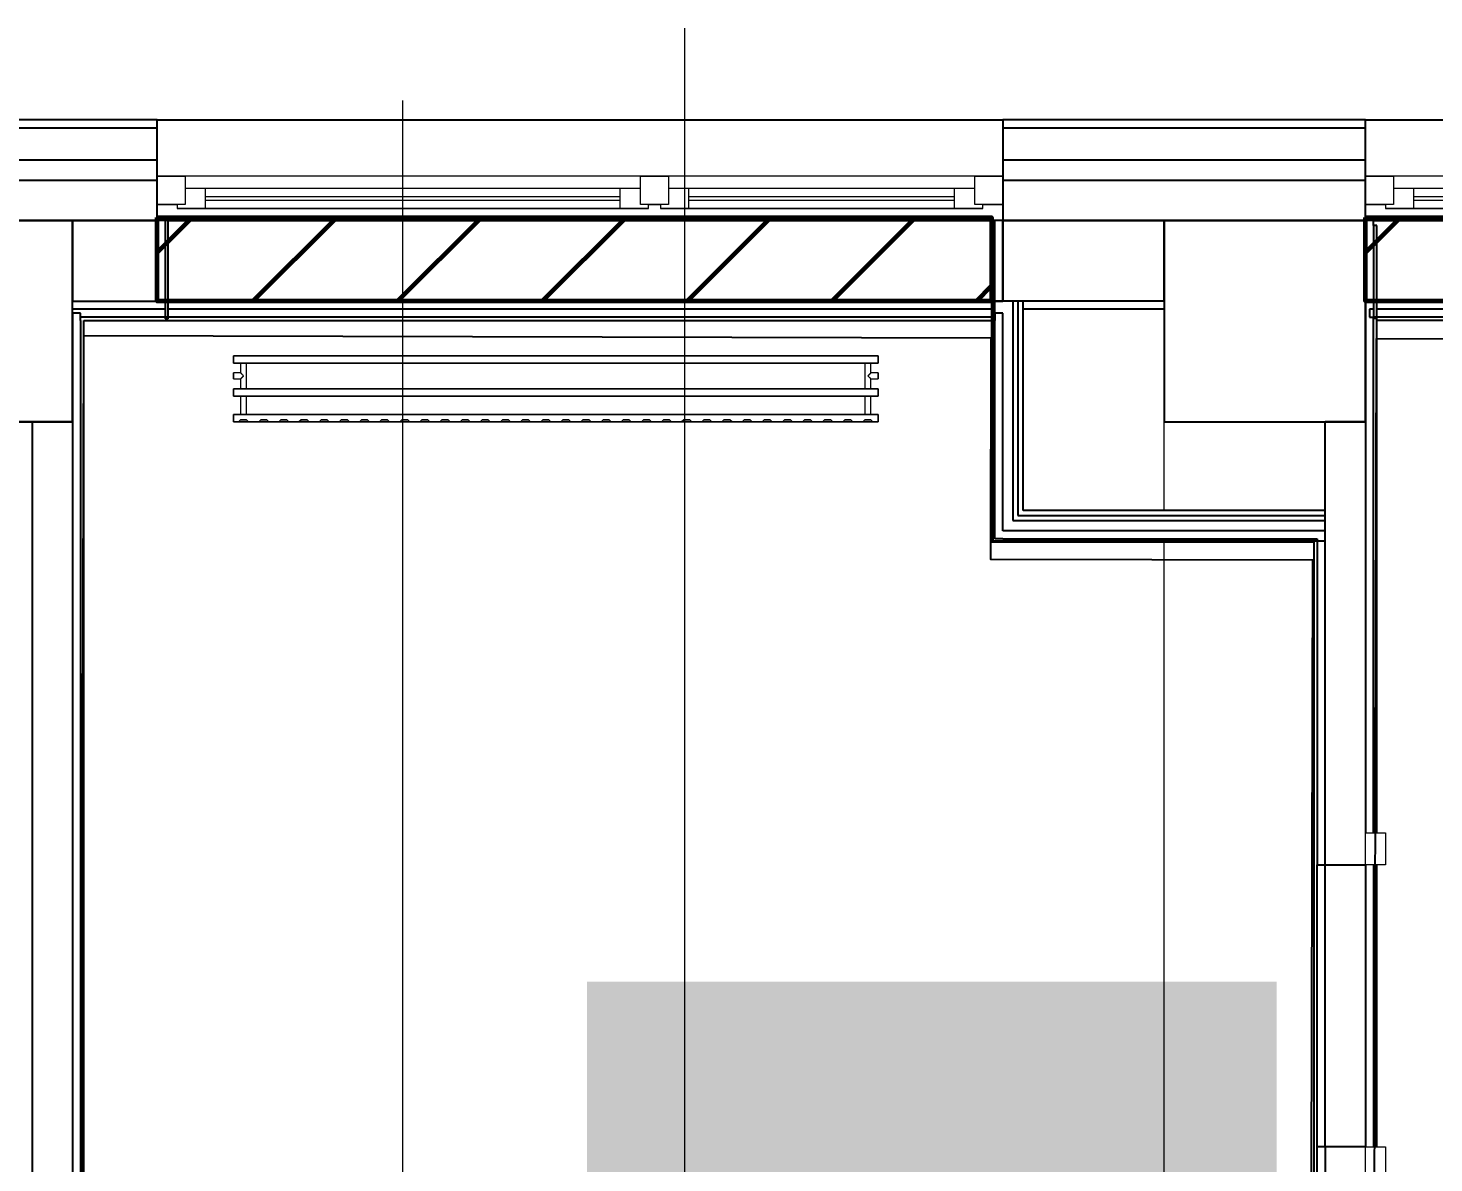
# Model space of a CAD drawing. Header units: millimetres. Extents: x -164500 to 426394, y -23753 to 102118.
# Drawn here: x 73995 to 77485, y 24624 to 27442 of the extents above; entities that cross this region are included whole.
import ezdxf

# ---------------------------------------------------------------- set-up
doc = ezdxf.new("R2010")
doc.units = ezdxf.units.MM
for name, color, linetype, lineweight in [('179 подоконники', 5, 'Continuous', 60), ('A-FLOR', 7, 'Continuous', 9), ('A-GLAZ', 7, 'Continuous', 9), ('A-GLAZ-1', 7, 'Continuous', 5), ('Оси', 7, 'Continuous', 9)]:
    doc.layers.add(name, color=color, linetype=linetype, lineweight=lineweight)
doc.layers.add('A-DOOR-1', color=7, linetype='Continuous', lineweight=5, true_color=0xc0c0c0)
doc.layers.add('M-EQPM-1', color=7, linetype='Continuous', lineweight=9, true_color=0xb2b2b2)
doc.styles.add('СПДС', font='ГОСТ тип А.ttf', dxfattribs={"width": 0.9})

# ---------------------------------------------------------------- blocks, each defined once
blk = doc.blocks.new('120_Окно_СКБ_2Ст - 120_Окно_СКБ_2Ст 2100х2400 _мал створка справа_-19092174-Объем проектирования 1 этажа')
at = {"layer": 'A-GLAZ'}
for p, q in [((-1050, -75), (-1050, -5)), ((-1050, -5), (-980, -5)), ((-980, -5), (-980, -75)), ((150, -75), (150, -5)), ((150, -5), (220, -5)), ((220, -5), (220, -75)), ((980, -75), (980, -5)), ((980, -5), (1050, -5)), ((1050, -5), (1050, -75)), ((150, -35), (-980, -35)), ((-980, -35), (-980, -75)), ((-930, -85), (-930, -35)), ((100, -85), (100, -35)), ((150, -75), (150, -35)), ((980, -35), (220, -35)), ((220, -35), (220, -75)), ((270, -85), (270, -35)), ((930, -85), (930, -35)), ((980, -75), (980, -35)), ((-980, -75), (-1050, -75)), ((-980, -75), (-1000, -75)), ((-1000, -75), (-1000, -85)), ((-1000, -85), (170, -85)), ((170, -85), (-1000, -85)), ((220, -75), (150, -75)), ((170, -75), (150, -75)), ((170, -85), (170, -75)), ((220, -75), (200, -75)), ((200, -75), (200, -85)), ((200, -85), (1000, -85)), ((1000, -85), (200, -85)), ((1050, -75), (980, -75)), ((1000, -75), (980, -75)), ((1000, -85), (1000, -75))]:
    blk.add_line(p, q, dxfattribs=at)
at = {"layer": 'A-GLAZ-1'}
for p, q in [((1050, -5), (-1050, -5)), ((-930, -55), (100, -55)), ((100, -65), (-930, -65)), ((270, -55), (930, -55)), ((930, -65), (270, -65)), ((-1050, -75), (-1000, -75)), ((170, -75), (200, -75)), ((1000, -75), (1050, -75))]:
    blk.add_line(p, q, dxfattribs=at)
blk = doc.blocks.new('120_Окно_СКБ_2Ст - 120_Окно_СКБ_2Ст 3100х2500 _мал_створка слева_ 2-19089248-Объем проектирования 1 этажа')
at = {"layer": 'A-GLAZ'}
for p, q in [((-1550, -75), (-1550, -5)), ((-1550, -5), (-1480, -5)), ((-1480, -5), (-1480, -75)), ((650, -75), (650, -5)), ((650, -5), (720, -5)), ((720, -5), (720, -75)), ((1480, -75), (1480, -5)), ((1480, -5), (1550, -5)), ((1550, -5), (1550, -75)), ((650, -35), (-1480, -35)), ((-1480, -35), (-1480, -75)), ((-1430, -85), (-1430, -35)), ((600, -85), (600, -35)), ((650, -75), (650, -35)), ((1480, -35), (720, -35)), ((720, -35), (720, -75)), ((770, -85), (770, -35)), ((1430, -85), (1430, -35)), ((1480, -75), (1480, -35)), ((-1480, -75), (-1550, -75)), ((-1480, -75), (-1500, -75)), ((-1500, -75), (-1500, -85)), ((-1500, -85), (670, -85)), ((670, -85), (-1500, -85)), ((720, -75), (650, -75)), ((670, -75), (650, -75)), ((670, -85), (670, -75)), ((720, -75), (700, -75)), ((700, -75), (700, -85)), ((700, -85), (1500, -85)), ((1500, -85), (700, -85)), ((1550, -75), (1480, -75)), ((1500, -75), (1480, -75)), ((1500, -85), (1500, -75))]:
    blk.add_line(p, q, dxfattribs=at)
at = {"layer": 'A-GLAZ-1'}
for p, q in [((1550, -5), (-1550, -5)), ((-1430, -55), (600, -55)), ((600, -65), (-1430, -65)), ((770, -55), (1430, -55)), ((1430, -65), (770, -65)), ((-1550, -75), (-1500, -75)), ((670, -75), (700, -75)), ((1500, -75), (1550, -75))]:
    blk.add_line(p, q, dxfattribs=at)
blk = doc.blocks.new('Штора противопожарная_Рен - ШТ_700х700-V179-Объем проектирования 1 этажа')
at = {"layer": 'A-DOOR-1'}
for p, q in [((-430, 100), (-350, 100)), ((-430, 50), (-430, 100)), ((-350, 100), (-350, 50)), ((-350, 77.5), (350, 77.5)), ((-350, 72.5), (-350, 77.5)), ((350, 72.5), (-350, 72.5)), ((350, 100), (430, 100)), ((350, 50), (350, 100)), ((350, 77.5), (350, 72.5)), ((430, 100), (430, 50)), ((-350, 50), (-430, 50)), ((430, 50), (350, 50))]:
    blk.add_line(p, q, dxfattribs=at)
blk = doc.blocks.new('radiator_prado_classic_z_tip_30_po exemplyaru - Classic Z Тип 30-500-V246-Объем проектирования 1 этажа')
at = {"layer": 'M-EQPM-1'}
for p, q in [((0, 228), (0, 210)), ((1600, 228), (0, 228)), ((0, 210), (0, 228)), ((0, 228), (12.5, 228)), ((0, 210), (1600, 210)), ((17.8, 210), (0, 210)), ((12.5, 228), (37.5, 228)), ((37.5, 228), (12.5, 228)), ((12.5, 228), (37.5, 228)), ((12.5, 228), (17.5, 223)), ((12.5, 228), (17.5, 223)), ((32.5, 223), (17.5, 223)), ((17.5, 223), (32.5, 223)), ((17.5, 210), (17.5, 164)), ((17.5, 210), (17.5, 164)), ((17.8, 210), (17.5, 210)), ((17.5, 210), (17.8, 210)), ((17.8, 210), (17.5, 210)), ((17.5, 210), (32.5, 210)), ((32.2, 210), (17.8, 210)), ((17.8, 210), (32.2, 210)), ((32.2, 210), (17.8, 210)), ((32.5, 210), (32.2, 210)), ((32.2, 210), (32.5, 210)), ((32.5, 210), (32.2, 210)), ((1567.8, 210), (32.2, 210)), ((32.5, 223), (37.5, 228)), ((37.5, 228), (32.5, 223)), ((32.5, 164), (32.5, 210)), ((32.5, 164), (32.5, 210)), ((37.5, 228), (62.5, 228)), ((62.5, 228), (87.5, 228)), ((87.5, 228), (62.5, 228)), ((62.5, 228), (87.5, 228)), ((62.5, 228), (67.5, 223)), ((62.5, 228), (67.5, 223)), ((82.5, 223), (67.5, 223)), ((67.5, 223), (82.5, 223)), ((82.5, 223), (87.5, 228)), ((87.5, 228), (82.5, 223)), ((87.5, 228), (112.5, 228)), ((112.5, 228), (137.5, 228)), ((137.5, 228), (112.5, 228)), ((112.5, 228), (137.5, 228)), ((112.5, 228), (117.5, 223)), ((112.5, 228), (117.5, 223)), ((132.5, 223), (117.5, 223)), ((117.5, 223), (132.5, 223)), ((132.5, 223), (137.5, 228)), ((137.5, 228), (132.5, 223)), ((137.5, 228), (162.5, 228)), ((162.5, 228), (187.5, 228)), ((187.5, 228), (162.5, 228)), ((162.5, 228), (187.5, 228)), ((162.5, 228), (167.5, 223)), ((162.5, 228), (167.5, 223)), ((182.5, 223), (167.5, 223)), ((167.5, 223), (182.5, 223)), ((182.5, 223), (187.5, 228)), ((187.5, 228), (182.5, 223)), ((187.5, 228), (212.5, 228)), ((212.5, 228), (237.5, 228)), ((237.5, 228), (212.5, 228)), ((212.5, 228), (237.5, 228)), ((212.5, 228), (217.5, 223)), ((212.5, 228), (217.5, 223)), ((232.5, 223), (217.5, 223)), ((217.5, 223), (232.5, 223)), ((232.5, 223), (237.5, 228)), ((237.5, 228), (232.5, 223)), ((237.5, 228), (262.5, 228)), ((262.5, 228), (287.5, 228)), ((287.5, 228), (262.5, 228)), ((262.5, 228), (287.5, 228)), ((262.5, 228), (267.5, 223)), ((262.5, 228), (267.5, 223)), ((282.5, 223), (267.5, 223)), ((267.5, 223), (282.5, 223)), ((282.5, 223), (287.5, 228)), ((287.5, 228), (282.5, 223)), ((287.5, 228), (312.5, 228)), ((312.5, 228), (337.5, 228)), ((337.5, 228), (312.5, 228)), ((312.5, 228), (337.5, 228)), ((312.5, 228), (317.5, 223)), ((312.5, 228), (317.5, 223)), ((332.5, 223), (317.5, 223)), ((317.5, 223), (332.5, 223)), ((332.5, 223), (337.5, 228)), ((337.5, 228), (332.5, 223)), ((337.5, 228), (362.5, 228)), ((362.5, 228), (387.5, 228)), ((387.5, 228), (362.5, 228)), ((362.5, 228), (387.5, 228)), ((362.5, 228), (367.5, 223)), ((362.5, 228), (367.5, 223)), ((382.5, 223), (367.5, 223)), ((367.5, 223), (382.5, 223)), ((382.5, 223), (387.5, 228)), ((387.5, 228), (382.5, 223)), ((387.5, 228), (412.5, 228)), ((412.5, 228), (437.5, 228)), ((437.5, 228), (412.5, 228)), ((412.5, 228), (437.5, 228)), ((412.5, 228), (417.5, 223)), ((412.5, 228), (417.5, 223)), ((432.5, 223), (417.5, 223)), ((417.5, 223), (432.5, 223)), ((432.5, 223), (437.5, 228)), ((437.5, 228), (432.5, 223)), ((437.5, 228), (462.5, 228)), ((462.5, 228), (487.5, 228)), ((487.5, 228), (462.5, 228)), ((462.5, 228), (487.5, 228)), ((462.5, 228), (467.5, 223)), ((462.5, 228), (467.5, 223)), ((482.5, 223), (467.5, 223)), ((467.5, 223), (482.5, 223)), ((482.5, 223), (487.5, 228)), ((487.5, 228), (482.5, 223)), ((487.5, 228), (512.5, 228)), ((512.5, 228), (537.5, 228)), ((537.5, 228), (512.5, 228)), ((512.5, 228), (537.5, 228)), ((512.5, 228), (517.5, 223)), ((512.5, 228), (517.5, 223)), ((532.5, 223), (517.5, 223)), ((517.5, 223), (532.5, 223)), ((532.5, 223), (537.5, 228)), ((537.5, 228), (532.5, 223)), ((537.5, 228), (562.5, 228)), ((562.5, 228), (587.5, 228)), ((587.5, 228), (562.5, 228)), ((562.5, 228), (587.5, 228)), ((562.5, 228), (567.5, 223)), ((562.5, 228), (567.5, 223)), ((582.5, 223), (567.5, 223)), ((567.5, 223), (582.5, 223)), ((582.5, 223), (587.5, 228)), ((587.5, 228), (582.5, 223)), ((587.5, 228), (612.5, 228)), ((612.5, 228), (637.5, 228)), ((637.5, 228), (612.5, 228)), ((612.5, 228), (637.5, 228)), ((612.5, 228), (617.5, 223)), ((612.5, 228), (617.5, 223)), ((632.5, 223), (617.5, 223)), ((617.5, 223), (632.5, 223)), ((632.5, 223), (637.5, 228)), ((637.5, 228), (632.5, 223)), ((637.5, 228), (662.5, 228)), ((662.5, 228), (687.5, 228)), ((687.5, 228), (662.5, 228)), ((662.5, 228), (687.5, 228)), ((662.5, 228), (667.5, 223)), ((662.5, 228), (667.5, 223)), ((682.5, 223), (667.5, 223)), ((667.5, 223), (682.5, 223)), ((682.5, 223), (687.5, 228)), ((687.5, 228), (682.5, 223)), ((687.5, 228), (712.5, 228)), ((712.5, 228), (737.5, 228)), ((737.5, 228), (712.5, 228)), ((712.5, 228), (737.5, 228)), ((712.5, 228), (717.5, 223)), ((712.5, 228), (717.5, 223)), ((732.5, 223), (717.5, 223)), ((717.5, 223), (732.5, 223)), ((732.5, 223), (737.5, 228)), ((737.5, 228), (732.5, 223)), ((737.5, 228), (762.5, 228)), ((762.5, 228), (787.5, 228)), ((787.5, 228), (762.5, 228)), ((762.5, 228), (787.5, 228)), ((762.5, 228), (767.5, 223)), ((762.5, 228), (767.5, 223)), ((782.5, 223), (767.5, 223)), ((767.5, 223), (782.5, 223)), ((782.5, 223), (787.5, 228)), ((787.5, 228), (782.5, 223)), ((787.5, 228), (812.5, 228)), ((812.5, 228), (837.5, 228)), ((837.5, 228), (812.5, 228)), ((812.5, 228), (837.5, 228)), ((812.5, 228), (817.5, 223)), ((812.5, 228), (817.5, 223)), ((832.5, 223), (817.5, 223)), ((817.5, 223), (832.5, 223)), ((832.5, 223), (837.5, 228)), ((837.5, 228), (832.5, 223)), ((837.5, 228), (862.5, 228)), ((862.5, 228), (887.5, 228)), ((887.5, 228), (862.5, 228)), ((862.5, 228), (887.5, 228)), ((862.5, 228), (867.5, 223)), ((862.5, 228), (867.5, 223)), ((882.5, 223), (867.5, 223)), ((867.5, 223), (882.5, 223)), ((882.5, 223), (887.5, 228)), ((887.5, 228), (882.5, 223)), ((887.5, 228), (912.5, 228)), ((912.5, 228), (937.5, 228)), ((937.5, 228), (912.5, 228)), ((912.5, 228), (937.5, 228)), ((912.5, 228), (917.5, 223)), ((912.5, 228), (917.5, 223)), ((932.5, 223), (917.5, 223)), ((917.5, 223), (932.5, 223)), ((932.5, 223), (937.5, 228)), ((937.5, 228), (932.5, 223)), ((937.5, 228), (962.5, 228)), ((962.5, 228), (987.5, 228)), ((987.5, 228), (962.5, 228)), ((962.5, 228), (987.5, 228)), ((962.5, 228), (967.5, 223)), ((962.5, 228), (967.5, 223)), ((982.5, 223), (967.5, 223)), ((967.5, 223), (982.5, 223)), ((982.5, 223), (987.5, 228)), ((987.5, 228), (982.5, 223)), ((987.5, 228), (1012.5, 228)), ((1012.5, 228), (1037.5, 228)), ((1037.5, 228), (1012.5, 228)), ((1012.5, 228), (1037.5, 228)), ((1012.5, 228), (1017.5, 223)), ((1012.5, 228), (1017.5, 223)), ((1032.5, 223), (1017.5, 223)), ((1017.5, 223), (1032.5, 223)), ((1032.5, 223), (1037.5, 228)), ((1037.5, 228), (1032.5, 223)), ((1037.5, 228), (1061, 228)), ((1062.5, 228), (1087.5, 228)), ((1087.5, 228), (1062.5, 228)), ((1062.5, 228), (1087.5, 228)), ((1062.5, 228), (1067.5, 223)), ((1062.5, 228), (1067.5, 223)), ((1082.5, 223), (1067.5, 223)), ((1067.5, 223), (1082.5, 223)), ((1082.5, 223), (1087.5, 228)), ((1087.5, 228), (1082.5, 223)), ((1087.5, 228), (1112.5, 228)), ((1112.5, 228), (1137.5, 228)), ((1137.5, 228), (1112.5, 228)), ((1112.5, 228), (1137.5, 228)), ((1112.5, 228), (1117.5, 223)), ((1112.5, 228), (1117.5, 223)), ((1132.5, 223), (1117.5, 223)), ((1117.5, 223), (1132.5, 223)), ((1132.5, 223), (1137.5, 228)), ((1137.5, 228), (1132.5, 223)), ((1137.5, 228), (1162.5, 228)), ((1162.5, 228), (1187.5, 228)), ((1187.5, 228), (1162.5, 228)), ((1162.5, 228), (1187.5, 228)), ((1162.5, 228), (1167.5, 223)), ((1162.5, 228), (1167.5, 223)), ((1182.5, 223), (1167.5, 223)), ((1167.5, 223), (1182.5, 223)), ((1182.5, 223), (1187.5, 228)), ((1187.5, 228), (1182.5, 223)), ((1187.5, 228), (1212.5, 228)), ((1212.5, 228), (1237.5, 228)), ((1237.5, 228), (1212.5, 228)), ((1212.5, 228), (1237.5, 228)), ((1212.5, 228), (1217.5, 223)), ((1212.5, 228), (1217.5, 223)), ((1232.5, 223), (1217.5, 223)), ((1217.5, 223), (1232.5, 223)), ((1232.5, 223), (1237.5, 228)), ((1237.5, 228), (1232.5, 223)), ((1237.5, 228), (1262.5, 228)), ((1262.5, 228), (1287.5, 228)), ((1287.5, 228), (1262.5, 228)), ((1262.5, 228), (1287.5, 228)), ((1262.5, 228), (1267.5, 223)), ((1262.5, 228), (1267.5, 223)), ((1282.5, 223), (1267.5, 223)), ((1267.5, 223), (1282.5, 223)), ((1282.5, 223), (1287.5, 228)), ((1287.5, 228), (1282.5, 223)), ((1287.5, 228), (1312.5, 228)), ((1312.5, 228), (1337.5, 228)), ((1337.5, 228), (1312.5, 228)), ((1312.5, 228), (1337.5, 228)), ((1312.5, 228), (1317.5, 223)), ((1312.5, 228), (1317.5, 223)), ((1332.5, 223), (1317.5, 223)), ((1317.5, 223), (1332.5, 223)), ((1332.5, 223), (1337.5, 228)), ((1337.5, 228), (1332.5, 223)), ((1337.5, 228), (1362.5, 228)), ((1362.5, 228), (1387.5, 228)), ((1387.5, 228), (1362.5, 228)), ((1362.5, 228), (1387.5, 228)), ((1362.5, 228), (1367.5, 223)), ((1362.5, 228), (1367.5, 223)), ((1382.5, 223), (1367.5, 223)), ((1367.5, 223), (1382.5, 223)), ((1382.5, 223), (1387.5, 228)), ((1387.5, 228), (1382.5, 223)), ((1387.5, 228), (1412.5, 228)), ((1412.5, 228), (1437.5, 228)), ((1437.5, 228), (1412.5, 228)), ((1412.5, 228), (1437.5, 228)), ((1412.5, 228), (1417.5, 223)), ((1412.5, 228), (1417.5, 223)), ((1432.5, 223), (1417.5, 223)), ((1417.5, 223), (1432.5, 223)), ((1432.5, 223), (1437.5, 228)), ((1437.5, 228), (1432.5, 223)), ((1437.5, 228), (1462.5, 228)), ((1462.5, 228), (1487.5, 228)), ((1487.5, 228), (1462.5, 228)), ((1462.5, 228), (1487.5, 228)), ((1462.5, 228), (1467.5, 223)), ((1462.5, 228), (1467.5, 223)), ((1482.5, 223), (1467.5, 223)), ((1467.5, 223), (1482.5, 223)), ((1482.5, 223), (1487.5, 228)), ((1487.5, 228), (1482.5, 223)), ((1487.5, 228), (1512.5, 228)), ((1512.5, 228), (1537.5, 228)), ((1537.5, 228), (1512.5, 228)), ((1512.5, 228), (1537.5, 228)), ((1512.5, 228), (1517.5, 223)), ((1512.5, 228), (1517.5, 223)), ((1532.5, 223), (1517.5, 223)), ((1517.5, 223), (1532.5, 223)), ((1532.5, 223), (1537.5, 228)), ((1537.5, 228), (1532.5, 223)), ((1537.5, 228), (1562.5, 228)), ((1562.5, 228), (1587.5, 228)), ((1587.5, 228), (1562.5, 228)), ((1562.5, 228), (1587.5, 228)), ((1562.5, 228), (1567.5, 223)), ((1562.5, 228), (1567.5, 223)), ((1582.5, 223), (1567.5, 223)), ((1567.5, 223), (1582.5, 223)), ((1567.5, 210), (1567.5, 164)), ((1567.5, 210), (1567.5, 164)), ((1567.8, 210), (1567.5, 210)), ((1567.5, 210), (1582.5, 210)), ((1567.8, 210), (1567.5, 210)), ((1567.5, 210), (1567.8, 210)), ((1582.2, 210), (1567.8, 210)), ((1582.2, 210), (1567.8, 210)), ((1567.8, 210), (1582.2, 210)), ((1582.5, 210), (1582.2, 210)), ((1582.5, 210), (1582.2, 210)), ((1582.2, 210), (1582.5, 210)), ((1600, 210), (1582.2, 210)), ((1582.5, 223), (1587.5, 228)), ((1587.5, 228), (1582.5, 223)), ((1582.5, 164), (1582.5, 210)), ((1582.5, 164), (1582.5, 210)), ((1587.5, 228), (1600, 228)), ((1600, 210), (1600, 228)), ((1600, 228), (1600, 210)), ((1600, 164), (0, 164)), ((0, 164), (0, 146)), ((0, 146), (0, 164)), ((0, 164), (17.8, 164)), ((0, 146), (1600, 146)), ((18.5, 146), (0, 146)), ((17.8, 164), (17.5, 164)), ((17.5, 164), (17.8, 164)), ((17.8, 164), (17.5, 164)), ((17.5, 164), (32.5, 164)), ((17.5, 146), (17.5, 121.5)), ((17.5, 146), (17.5, 121.5)), ((17.5, 146), (18.5, 146)), ((18.5, 146), (17.5, 146)), ((17.5, 146), (18.5, 146)), ((32.5, 146), (17.5, 146)), ((32.2, 164), (17.8, 164)), ((17.8, 164), (32.2, 164)), ((32.2, 164), (17.8, 164)), ((18.5, 146), (32.2, 146)), ((32.2, 146), (18.5, 146)), ((18.5, 146), (32.2, 146)), ((32.5, 164), (32.2, 164)), ((32.2, 164), (32.5, 164)), ((32.5, 164), (32.2, 164)), ((32.2, 164), (1567.8, 164)), ((32.2, 146), (32.5, 146)), ((32.5, 146), (32.2, 146)), ((32.2, 146), (32.5, 146)), ((1567.8, 146), (32.2, 146)), ((32.5, 82), (32.5, 146)), ((32.5, 82), (32.5, 146)), ((1567.8, 164), (1567.5, 164)), ((1567.5, 164), (1582.5, 164)), ((1567.8, 164), (1567.5, 164)), ((1567.5, 164), (1567.8, 164)), ((1567.5, 146), (1567.5, 82)), ((1567.5, 146), (1567.5, 82)), ((1567.5, 146), (1567.8, 146)), ((1582.5, 146), (1567.5, 146)), ((1567.5, 146), (1567.8, 146)), ((1567.8, 146), (1567.5, 146)), ((1576.8, 164), (1567.8, 164)), ((1576.8, 164), (1567.8, 164)), ((1567.8, 164), (1576.8, 164)), ((1567.8, 146), (1576.8, 146)), ((1567.8, 146), (1576.8, 146)), ((1576.8, 146), (1567.8, 146)), ((1576.9, 164), (1576.8, 164)), ((1576.9, 164), (1576.8, 164)), ((1576.8, 164), (1576.9, 164)), ((1576.8, 146), (1576.9, 146)), ((1576.8, 146), (1576.9, 146)), ((1576.9, 146), (1576.8, 146)), ((1582.2, 164), (1576.9, 164)), ((1582.2, 164), (1576.9, 164)), ((1576.9, 164), (1582.2, 164)), ((1576.9, 146), (1581.5, 146)), ((1576.9, 146), (1578.7, 146)), ((1581.5, 146), (1576.9, 146)), ((1578.7, 146), (1581.5, 146)), ((1581.5, 146), (1582.5, 146)), ((1581.5, 146), (1582.5, 146)), ((1582.5, 146), (1581.5, 146)), ((1600, 146), (1581.5, 146)), ((1582.5, 164), (1582.2, 164)), ((1582.5, 164), (1582.2, 164)), ((1582.2, 164), (1582.5, 164)), ((1582.2, 164), (1600, 164)), ((1582.5, 121.5), (1582.5, 146)), ((1582.5, 121.5), (1582.5, 146)), ((1600, 146), (1600, 164)), ((1600, 164), (1600, 146)), ((17.5, 121.5), (0, 121.5)), ((17.5, 121.5), (0, 121.5)), ((0, 121.5), (0, 120.5)), ((0, 106.5), (0, 121.5)), ((0, 120.5), (0, 107.5)), ((0, 120.5), (0, 119.3)), ((0, 114), (0, 120.5)), ((0, 120.5), (0, 120.5)), ((0, 119.3), (0, 117.8)), ((0, 117.8), (0, 114)), ((0, 114), (0, 110.3)), ((0, 107.5), (0, 114)), ((0, 110.3), (0, 108.7)), ((0, 108.7), (0, 107.5)), ((0, 107.5), (0, 106.5)), ((0, 107.5), (0, 107.5)), ((0, 106.5), (17.5, 106.5)), ((0, 106.5), (17.5, 106.5)), ((17.5, 106.5), (17.5, 82)), ((17.5, 106.5), (17.5, 82)), ((1600, 121.5), (1582.5, 121.5)), ((1600, 121.5), (1582.5, 121.5)), ((1582.5, 82), (1582.5, 106.5)), ((1582.5, 106.5), (1600, 106.5)), ((1582.5, 82), (1582.5, 106.5)), ((1582.5, 106.5), (1600, 106.5)), ((1600, 121.5), (1600, 106.5)), ((1600, 120.5), (1600, 121.5)), ((1600, 121.5), (1600, 120.5)), ((1600, 120.5), (1600, 121.5)), ((1600, 107.5), (1600, 120.5)), ((1600, 120.5), (1600, 107.5)), ((1600, 107.5), (1600, 120.5)), ((1600, 106.5), (1600, 107.5)), ((1600, 107.5), (1600, 106.5)), ((1600, 106.5), (1600, 107.5)), ((1600, 82), (0, 82)), ((0, 82), (0, 64)), ((0, 64), (0, 82)), ((0, 82), (18.5, 82)), ((18.5, 82), (17.5, 82)), ((17.5, 82), (18.5, 82)), ((18.5, 82), (17.5, 82)), ((17.5, 82), (32.5, 82)), ((32.2, 82), (18.5, 82)), ((18.5, 82), (32.2, 82)), ((32.2, 82), (18.5, 82)), ((32.5, 82), (32.2, 82)), ((32.2, 82), (32.5, 82)), ((32.5, 82), (32.2, 82)), ((32.2, 82), (1567.8, 82)), ((1567.8, 82), (1567.5, 82)), ((1567.5, 82), (1582.5, 82)), ((1567.8, 82), (1567.5, 82)), ((1567.5, 82), (1567.8, 82)), ((1576.8, 82), (1567.8, 82)), ((1576.8, 82), (1567.8, 82)), ((1567.8, 82), (1576.8, 82)), ((1576.9, 82), (1576.8, 82)), ((1576.9, 82), (1576.8, 82)), ((1576.8, 82), (1576.9, 82)), ((1581.5, 82), (1576.9, 82)), ((1581.5, 82), (1576.9, 82)), ((1576.9, 82), (1581.5, 82)), ((1582.5, 82), (1581.5, 82)), ((1582.5, 82), (1581.5, 82)), ((1581.5, 82), (1582.5, 82)), ((1581.5, 82), (1600, 82)), ((1600, 64), (1600, 82)), ((1600, 82), (1600, 64)), ((1600, 64), (0, 64)), ((0, 64), (1600, 64))]:
    blk.add_line(p, q, dxfattribs=at)
for points, knots in [([(18.5, 120.5), (18.4, 120.6), (18.3, 120.7), (18.1, 120.9), (17.9, 121.1), (17.8, 121.2), (17.7, 121.3), (17.5, 121.5), (17.5, 121.5), (17.5, 121.5)], [0.7142857, 0.7142857, 0.7142857, 0.7142857, 0.75, 0.7857143, 0.8214286, 0.8571429, 0.8928571, 0.9285714, 1, 1, 1, 1]), ([(17.5, 121.5), (17.5, 121.5), (17.5, 121.5), (17.7, 121.3), (17.8, 121.2), (17.9, 121.1), (18.1, 120.9), (18.3, 120.7), (18.4, 120.6), (18.5, 120.5)], [0, 0, 0, 0, 0.0714286, 0.1071429, 0.1428571, 0.1785714, 0.2142857, 0.25, 0.2857143, 0.2857143, 0.2857143, 0.2857143]), ([(17.5, 121.5), (17.5, 121.5), (17.5, 121.5), (17.7, 121.3), (17.8, 121.2), (17.9, 121.1), (18.1, 120.9), (18.3, 120.7), (18.4, 120.6), (18.5, 120.5)], [0, 0, 0, 0, 0.0714286, 0.1071429, 0.1428571, 0.1785714, 0.2142857, 0.25, 0.2857143, 0.2857143, 0.2857143, 0.2857143]), ([(25, 114), (24.5, 114.5), (23.6, 115.4), (22.4, 116.6), (21.6, 117.4), (21.1, 117.9), (20.8, 118.2), (20.5, 118.5), (20.2, 118.8), (19.8, 119.1), (19.6, 119.4), (19.3, 119.7), (19, 120), (18.7, 120.3), (18.5, 120.5), (18.3, 120.7), (18.1, 120.9), (17.9, 121.1), (17.8, 121.2), (17.7, 121.3), (17.5, 121.5), (17.5, 121.5), (17.5, 121.5)], [0, 0, 0, 0, 0.142857, 0.285714, 0.357143, 0.392857, 0.428571, 0.464286, 0.5, 0.535714, 0.571429, 0.607143, 0.642857, 0.678571, 0.714286, 0.75, 0.785714, 0.821429, 0.857143, 0.892857, 0.928571, 1, 1, 1, 1]), ([(17.5, 106.5), (17.5, 106.5), (17.5, 106.5), (17.7, 106.7), (17.8, 106.8), (17.9, 106.9), (18.1, 107.1), (18.3, 107.3), (18.5, 107.5), (18.7, 107.7), (19, 108), (19.3, 108.3), (19.6, 108.6), (19.8, 108.9), (20.3, 109.3), (20.7, 109.7), (21.1, 110.1), (21.6, 110.6), (22.4, 111.4), (23.6, 112.6), (24.5, 113.5), (25, 114)], [0, 0, 0, 0, 0.071429, 0.107143, 0.142857, 0.178571, 0.214286, 0.25, 0.285714, 0.321429, 0.357143, 0.392857, 0.428571, 0.464286, 0.5, 0.571429, 0.607143, 0.642857, 0.714286, 0.857143, 1, 1, 1, 1]), ([(17.5, 106.5), (17.5, 106.5), (17.5, 106.5), (17.7, 106.7), (17.8, 106.8), (17.9, 106.9), (18.1, 107.1), (18.3, 107.3), (18.4, 107.4), (18.5, 107.5)], [0, 0, 0, 0, 0.0714286, 0.1071429, 0.1428571, 0.1785714, 0.2142857, 0.25, 0.2857143, 0.2857143, 0.2857143, 0.2857143]), ([(18.5, 107.5), (18.4, 107.4), (18.3, 107.3), (18.1, 107.1), (17.9, 106.9), (17.8, 106.8), (17.7, 106.7), (17.5, 106.5), (17.5, 106.5), (17.5, 106.5)], [0.7142857, 0.7142857, 0.7142857, 0.7142857, 0.75, 0.7857143, 0.8214286, 0.8571429, 0.8928571, 0.9285714, 1, 1, 1, 1]), ([(18.5, 107.5), (18.4, 107.4), (18.3, 107.3), (18.1, 107.1), (17.9, 106.9), (17.8, 106.8), (17.7, 106.7), (17.5, 106.5), (17.5, 106.5), (17.5, 106.5)], [0.7142857, 0.7142857, 0.7142857, 0.7142857, 0.75, 0.7857143, 0.8214286, 0.8571429, 0.8928571, 0.9285714, 1, 1, 1, 1]), ([(22.1, 116.9), (21.9, 117.1), (21.6, 117.4), (21.1, 117.9), (20.8, 118.2), (20.5, 118.5), (20.2, 118.8), (19.9, 119.2), (19.7, 119.3), (19.6, 119.4)], [0.2857143, 0.2857143, 0.2857143, 0.2857143, 0.3571429, 0.3928571, 0.4285714, 0.4642857, 0.5, 0.5357143, 0.5714286, 0.5714286, 0.5714286, 0.5714286]), ([(19.6, 119.4), (19.7, 119.3), (19.9, 119.2), (20.3, 118.7), (20.7, 118.3), (21.1, 117.9), (21.6, 117.4), (21.9, 117.1), (22.1, 116.9)], [0.4285714, 0.4285714, 0.4285714, 0.4285714, 0.4642857, 0.5, 0.5714286, 0.6071429, 0.6428571, 0.7142857, 0.7142857, 0.7142857, 0.7142857]), ([(19.6, 119.4), (19.7, 119.3), (19.8, 119.1), (20.3, 118.7), (20.7, 118.3), (21.1, 117.9), (21.6, 117.4), (21.9, 117.1), (22.1, 116.9)], [0.4285714, 0.4285714, 0.4285714, 0.4285714, 0.4642857, 0.5, 0.5714286, 0.6071429, 0.6428571, 0.7142857, 0.7142857, 0.7142857, 0.7142857]), ([(19.6, 108.6), (19.7, 108.7), (19.9, 108.8), (20.3, 109.3), (20.7, 109.7), (21.1, 110.1), (21.6, 110.6), (21.9, 110.9), (22.1, 111.1)], [0.4285714, 0.4285714, 0.4285714, 0.4285714, 0.4642857, 0.5, 0.5714286, 0.6071429, 0.6428571, 0.7142857, 0.7142857, 0.7142857, 0.7142857]), ([(22.1, 111.1), (21.9, 110.9), (21.6, 110.6), (21.1, 110.1), (20.8, 109.8), (20.5, 109.5), (20.2, 109.2), (19.9, 108.8), (19.7, 108.7), (19.6, 108.6)], [0.2857143, 0.2857143, 0.2857143, 0.2857143, 0.3571429, 0.3928571, 0.4285714, 0.4642857, 0.5, 0.5357143, 0.5714286, 0.5714286, 0.5714286, 0.5714286]), ([(22.1, 111.1), (21.9, 110.9), (21.6, 110.6), (21.1, 110.1), (20.8, 109.8), (20.5, 109.5), (20.2, 109.2), (19.8, 108.9), (19.7, 108.7), (19.6, 108.6)], [0.2857143, 0.2857143, 0.2857143, 0.2857143, 0.3571429, 0.3928571, 0.4285714, 0.4642857, 0.5, 0.5357143, 0.5714286, 0.5714286, 0.5714286, 0.5714286]), ([(1575, 114), (1575.5, 114.5), (1576.4, 115.4), (1577.6, 116.6), (1578.4, 117.4), (1578.9, 117.9), (1579.2, 118.2), (1579.5, 118.5), (1579.8, 118.8), (1580.1, 119.2), (1580.4, 119.4), (1580.7, 119.7), (1581, 120), (1581.3, 120.3), (1581.5, 120.5), (1581.7, 120.7), (1581.9, 120.9), (1582.1, 121.1), (1582.2, 121.2), (1582.3, 121.3), (1582.5, 121.5), (1582.5, 121.5), (1582.5, 121.5)], [0, 0, 0, 0, 0.142857, 0.285714, 0.357143, 0.392857, 0.428571, 0.464286, 0.5, 0.535714, 0.571429, 0.607143, 0.642857, 0.678571, 0.714286, 0.75, 0.785714, 0.821429, 0.857143, 0.892857, 0.928571, 1, 1, 1, 1]), ([(1582.5, 106.5), (1582.5, 106.5), (1582.5, 106.5), (1582.3, 106.7), (1582.2, 106.8), (1582.1, 106.9), (1581.9, 107.1), (1581.7, 107.3), (1581.5, 107.5), (1581.3, 107.7), (1581, 108), (1580.7, 108.3), (1580.4, 108.6), (1580.1, 108.8), (1579.7, 109.3), (1579.3, 109.7), (1578.9, 110.1), (1578.4, 110.6), (1577.6, 111.4), (1576.4, 112.6), (1575.5, 113.5), (1575, 114)], [0, 0, 0, 0, 0.071429, 0.107143, 0.142857, 0.178571, 0.214286, 0.25, 0.285714, 0.321429, 0.357143, 0.392857, 0.428571, 0.464286, 0.5, 0.571429, 0.607143, 0.642857, 0.714286, 0.857143, 1, 1, 1, 1]), ([(1580.4, 119.4), (1580.3, 119.3), (1580.1, 119.2), (1579.7, 118.7), (1579.3, 118.3), (1578.9, 117.9), (1578.4, 117.4), (1578.1, 117.1), (1577.9, 116.9)], [0.4285714, 0.4285714, 0.4285714, 0.4285714, 0.4642857, 0.5, 0.5714286, 0.6071429, 0.6428571, 0.7142857, 0.7142857, 0.7142857, 0.7142857]), ([(1580.4, 119.4), (1580.3, 119.3), (1580.1, 119.2), (1579.7, 118.7), (1579.3, 118.3), (1578.9, 117.9), (1578.4, 117.4), (1578.1, 117.1), (1577.9, 116.9)], [0.4285714, 0.4285714, 0.4285714, 0.4285714, 0.4642857, 0.5, 0.5714286, 0.6071429, 0.6428571, 0.7142857, 0.7142857, 0.7142857, 0.7142857]), ([(1577.9, 116.9), (1578.1, 117.1), (1578.4, 117.4), (1578.9, 117.9), (1579.2, 118.2), (1579.5, 118.5), (1579.8, 118.8), (1580.1, 119.2), (1580.3, 119.3), (1580.4, 119.4)], [0.2857143, 0.2857143, 0.2857143, 0.2857143, 0.3571429, 0.3928571, 0.4285714, 0.4642857, 0.5, 0.5357143, 0.5714286, 0.5714286, 0.5714286, 0.5714286]), ([(1577.9, 111.1), (1578.1, 110.9), (1578.4, 110.6), (1578.9, 110.1), (1579.2, 109.8), (1579.5, 109.5), (1579.8, 109.2), (1580.1, 108.8), (1580.3, 108.7), (1580.4, 108.6)], [0.2857143, 0.2857143, 0.2857143, 0.2857143, 0.3571429, 0.3928571, 0.4285714, 0.4642857, 0.5, 0.5357143, 0.5714286, 0.5714286, 0.5714286, 0.5714286]), ([(1577.9, 111.1), (1578.1, 110.9), (1578.4, 110.6), (1578.9, 110.1), (1579.2, 109.8), (1579.5, 109.5), (1579.8, 109.2), (1580.1, 108.8), (1580.3, 108.7), (1580.4, 108.6)], [0.2857143, 0.2857143, 0.2857143, 0.2857143, 0.3571429, 0.3928571, 0.4285714, 0.4642857, 0.5, 0.5357143, 0.5714286, 0.5714286, 0.5714286, 0.5714286]), ([(1580.4, 108.6), (1580.3, 108.7), (1580.1, 108.8), (1579.7, 109.3), (1579.3, 109.7), (1578.9, 110.1), (1578.4, 110.6), (1578.1, 110.9), (1577.9, 111.1)], [0.4285714, 0.4285714, 0.4285714, 0.4285714, 0.4642857, 0.5, 0.5714286, 0.6071429, 0.6428571, 0.7142857, 0.7142857, 0.7142857, 0.7142857]), ([(1582.5, 121.5), (1582.5, 121.5), (1582.5, 121.5), (1582.3, 121.3), (1582.2, 121.2), (1582.1, 121.1), (1581.9, 120.9), (1581.7, 120.7), (1581.6, 120.6), (1581.5, 120.5)], [0, 0, 0, 0, 0.0714286, 0.1071429, 0.1428571, 0.1785714, 0.2142857, 0.25, 0.2857143, 0.2857143, 0.2857143, 0.2857143]), ([(1582.5, 121.5), (1582.5, 121.5), (1582.5, 121.5), (1582.3, 121.3), (1582.2, 121.2), (1582.1, 121.1), (1581.9, 120.9), (1581.7, 120.7), (1581.6, 120.6), (1581.5, 120.5)], [0, 0, 0, 0, 0.0714286, 0.1071429, 0.1428571, 0.1785714, 0.2142857, 0.25, 0.2857143, 0.2857143, 0.2857143, 0.2857143]), ([(1581.5, 120.5), (1581.6, 120.6), (1581.7, 120.7), (1581.9, 120.9), (1582.1, 121.1), (1582.2, 121.2), (1582.3, 121.3), (1582.5, 121.5), (1582.5, 121.5), (1582.5, 121.5)], [0.7142857, 0.7142857, 0.7142857, 0.7142857, 0.75, 0.7857143, 0.8214286, 0.8571429, 0.8928571, 0.9285714, 1, 1, 1, 1]), ([(1581.5, 107.5), (1581.6, 107.4), (1581.7, 107.3), (1581.9, 107.1), (1582.1, 106.9), (1582.2, 106.8), (1582.3, 106.7), (1582.5, 106.5), (1582.5, 106.5), (1582.5, 106.5)], [0.7142857, 0.7142857, 0.7142857, 0.7142857, 0.75, 0.7857143, 0.8214286, 0.8571429, 0.8928571, 0.9285714, 1, 1, 1, 1]), ([(1581.5, 107.5), (1581.6, 107.4), (1581.7, 107.3), (1581.9, 107.1), (1582.1, 106.9), (1582.2, 106.8), (1582.3, 106.7), (1582.5, 106.5), (1582.5, 106.5), (1582.5, 106.5)], [0.7142857, 0.7142857, 0.7142857, 0.7142857, 0.75, 0.7857143, 0.8214286, 0.8571429, 0.8928571, 0.9285714, 1, 1, 1, 1]), ([(1582.5, 106.5), (1582.5, 106.5), (1582.5, 106.5), (1582.3, 106.7), (1582.2, 106.8), (1582.1, 106.9), (1581.9, 107.1), (1581.7, 107.3), (1581.6, 107.4), (1581.5, 107.5)], [0, 0, 0, 0, 0.0714286, 0.1071429, 0.1428571, 0.1785714, 0.2142857, 0.25, 0.2857143, 0.2857143, 0.2857143, 0.2857143])]:
    blk.add_open_spline(points, degree=3, knots=knots, dxfattribs=at)
for points in [[(19.6, 119.4), (19.5, 119.5), (19.3, 119.7), (19, 120), (18.7, 120.3), (18.6, 120.4), (18.5, 120.5)], [(18.5, 120.5), (18.6, 120.4), (18.7, 120.3), (19, 120), (19.3, 119.7), (19.5, 119.5), (19.6, 119.4)], [(18.5, 120.5), (18.6, 120.4), (18.7, 120.3), (19, 120), (19.3, 119.7), (19.5, 119.5), (19.6, 119.4)], [(18.5, 107.5), (18.6, 107.6), (18.7, 107.7), (19, 108), (19.3, 108.3), (19.5, 108.5), (19.6, 108.6)], [(19.6, 108.6), (19.5, 108.5), (19.3, 108.3), (19, 108), (18.7, 107.7), (18.6, 107.6), (18.5, 107.5)], [(19.6, 108.6), (19.5, 108.5), (19.3, 108.3), (19, 108), (18.7, 107.7), (18.6, 107.6), (18.5, 107.5)], [(25, 114), (24.5, 114.5), (23.6, 115.4), (22.6, 116.4), (22.1, 116.9)], [(22.1, 116.9), (22.6, 116.4), (23.6, 115.4), (24.5, 114.5), (25, 114)], [(22.1, 116.9), (22.6, 116.4), (23.6, 115.4), (24.5, 114.5), (25, 114)], [(22.1, 111.1), (22.6, 111.6), (23.6, 112.6), (24.5, 113.5), (25, 114)], [(25, 114), (24.5, 113.5), (23.6, 112.6), (22.6, 111.6), (22.1, 111.1)], [(25, 114), (24.5, 113.5), (23.6, 112.6), (22.6, 111.6), (22.1, 111.1)], [(1576.4, 115.4), (1576, 115), (1575.5, 114.5), (1575, 114)], [(1576.4, 115.4), (1576, 115), (1575.5, 114.5), (1575, 114)], [(1575, 114), (1575.5, 114.5), (1576, 115), (1576.4, 115.4)], [(1575, 114), (1575.5, 113.5), (1576, 113), (1576.4, 112.6)], [(1575, 114), (1575.5, 113.5), (1576, 113), (1576.4, 112.6)], [(1576.4, 112.6), (1576, 113), (1575.5, 113.5), (1575, 114)], [(1576.8, 115.8), (1576.7, 115.7), (1576.5, 115.5), (1576.4, 115.4)], [(1576.8, 115.8), (1576.7, 115.7), (1576.5, 115.5), (1576.4, 115.4)], [(1576.4, 115.4), (1576.5, 115.5), (1576.7, 115.7), (1576.8, 115.8)], [(1576.4, 112.6), (1576.5, 112.5), (1576.7, 112.3), (1576.8, 112.2)], [(1576.4, 112.6), (1576.5, 112.5), (1576.7, 112.3), (1576.8, 112.2)], [(1576.8, 112.2), (1576.7, 112.3), (1576.5, 112.5), (1576.4, 112.6)], [(1577.9, 116.9), (1577.5, 116.5), (1577.1, 116.1), (1576.8, 115.8)], [(1577.9, 116.9), (1577.5, 116.5), (1577.1, 116.1), (1576.8, 115.8)], [(1576.8, 115.8), (1577.1, 116.1), (1577.5, 116.5), (1577.9, 116.9)], [(1576.8, 112.2), (1577.1, 111.9), (1577.5, 111.5), (1577.9, 111.1)], [(1576.8, 112.2), (1577.1, 111.9), (1577.5, 111.5), (1577.9, 111.1)], [(1577.9, 111.1), (1577.5, 111.5), (1577.1, 111.9), (1576.8, 112.2)], [(1581.5, 120.5), (1581.4, 120.4), (1581.3, 120.3), (1581, 120), (1580.7, 119.7), (1580.5, 119.5), (1580.4, 119.4)], [(1581.5, 120.5), (1581.4, 120.4), (1581.3, 120.3), (1581, 120), (1580.7, 119.7), (1580.5, 119.5), (1580.4, 119.4)], [(1580.4, 119.4), (1580.5, 119.5), (1580.7, 119.7), (1581, 120), (1581.3, 120.3), (1581.4, 120.4), (1581.5, 120.5)], [(1580.4, 108.6), (1580.5, 108.5), (1580.7, 108.3), (1581, 108), (1581.3, 107.7), (1581.4, 107.6), (1581.5, 107.5)], [(1580.4, 108.6), (1580.5, 108.5), (1580.7, 108.3), (1581, 108), (1581.3, 107.7), (1581.4, 107.6), (1581.5, 107.5)], [(1581.5, 107.5), (1581.4, 107.6), (1581.3, 107.7), (1581, 108), (1580.7, 108.3), (1580.5, 108.5), (1580.4, 108.6)]]:
    blk.add_open_spline(points, degree=3, dxfattribs=at)

msp = doc.modelspace()

# ---------------------------------------------------------------- hatches: boundary and pattern name
at = {"layer": '179 подоконники'}
h = msp.add_hatch(dxfattribs=at)
h.set_pattern_fill('ANSI31', color=256, scale=80)
h.set_pattern_definition([(45, (158573.12, 54029), (-179.6051, 179.6051), [])])
h.paths.add_polyline_path([(74314.702, 26971.938), (76386.702, 26971.938), (76386.702, 26763.938), (74314.702, 26763.938)])
h = msp.add_hatch(dxfattribs=at)
h.set_pattern_fill('ANSI31', color=256, scale=80)
h.set_pattern_definition([(45, (161573.12, 54029), (-179.6051, 179.6051), [])])
h.paths.add_polyline_path([(77314.702, 26971.938), (80386.702, 26971.938), (80386.702, 26763.938), (77314.702, 26763.938)])

# ---------------------------------------------------------------- linework, layer by layer
for p, q in [((74314.702, 27213.938), (72974.702, 27213.938)), ((74314.702, 27193.938), (72974.702, 27193.938)), ((74314.702, 27193.938), (74314.702, 27213.938)), ((74314.702, 27213.938), (76414.702, 27213.938)), ((74314.702, 26963.938), (74314.702, 27193.938)), ((77314.702, 27213.938), (76414.702, 27213.938)), ((76414.702, 27213.938), (76414.702, 27193.938)), ((76414.702, 27193.938), (76414.702, 26963.938)), ((77314.702, 27193.938), (76414.702, 27193.938)), ((77314.702, 27193.938), (77314.702, 27213.938)), ((77314.702, 27213.938), (80414.702, 27213.938)), ((77314.702, 26963.938), (77314.702, 27193.938)), ((74314.702, 27113.938), (72974.702, 27113.938)), ((77314.702, 27113.938), (76414.702, 27113.938)), ((74314.702, 27063.938), (72974.702, 27063.938)), ((77314.702, 27063.938), (76414.702, 27063.938)), ((72974.702, 26963.938), (74314.702, 26963.938)), ((74104.702, 26963.938), (73604.702, 26963.938)), ((74314.702, 26963.938), (74104.702, 26963.938)), ((74104.702, 26963.938), (74104.702, 26763.938)), ((74104.702, 26763.938), (74104.702, 26963.938)), ((74314.702, 26763.938), (74314.702, 26963.938)), ((74334.702, 26963.938), (74314.702, 26963.938)), ((74314.702, 26963.938), (74314.702, 26763.938)), ((74342.702, 26963.938), (74334.702, 26963.938)), ((74334.702, 26963.938), (74334.702, 26719.938)), ((76386.702, 26963.938), (74342.702, 26963.938)), ((74342.702, 26963.938), (76386.702, 26963.938)), ((74342.702, 26719.938), (74342.702, 26963.938)), ((76394.702, 26963.938), (76386.702, 26963.938)), ((76386.702, 26963.938), (76386.702, 26718.938)), ((76414.702, 26963.938), (76394.702, 26963.938)), ((76394.702, 26718.938), (76394.702, 26963.938)), ((76414.702, 26963.938), (76414.702, 26763.938)), ((76814.702, 26963.938), (76414.702, 26963.938)), ((76414.702, 26963.938), (77314.702, 26963.938)), ((76414.702, 26763.938), (76414.702, 26963.938)), ((77314.702, 26963.938), (76814.702, 26963.938)), ((76814.702, 26963.938), (76814.702, 26763.938)), ((76814.702, 26763.938), (76814.702, 26963.938)), ((77314.702, 26463.938), (77314.702, 26963.938)), ((77314.702, 26963.938), (77314.702, 25443.938)), ((77334.702, 26963.938), (77314.702, 26963.938)), ((77334.702, 26963.938), (85034.702, 26963.938)), ((77334.702, 26963.938), (80414.702, 26963.938)), ((77334.702, 26951.938), (77334.702, 26963.938)), ((77342.702, 26951.938), (77334.702, 26951.938)), ((77334.702, 26951.938), (77334.702, 26721.938)), ((77342.702, 25443.938), (77342.702, 26951.938)), ((74104.702, 26763.938), (74314.702, 26763.938)), ((74104.702, 26463.938), (74104.702, 26763.938)), ((74334.702, 26743.938), (74104.702, 26743.938)), ((74124.702, 26733.938), (74104.702, 26733.938)), ((74104.702, 26733.938), (74104.702, 23063.938)), ((74124.702, 26715.938), (74124.702, 26733.938)), ((74314.702, 26763.938), (74334.702, 26763.938)), ((76386.702, 26743.938), (74342.702, 26743.938)), ((76814.702, 26763.938), (76389.702, 26763.938)), ((76389.702, 26763.938), (76389.702, 26168.938)), ((76394.702, 26763.938), (76414.702, 26763.938)), ((76394.702, 26733.938), (76394.702, 26715.938)), ((76414.702, 26733.938), (76394.702, 26733.938)), ((76414.702, 26193.938), (76414.702, 26733.938)), ((76439.702, 26763.938), (76439.702, 26218.938)), ((76452.202, 26763.938), (76452.202, 26231.438)), ((76464.702, 26243.938), (76464.702, 26763.938)), ((76814.702, 26743.938), (76464.702, 26743.938)), ((76814.702, 26763.938), (76814.702, 26463.938)), ((77334.702, 26763.938), (77314.702, 26763.938)), ((77334.702, 26743.938), (77324.702, 26743.938)), ((77324.702, 26743.938), (77324.702, 26723.938)), ((80386.702, 26743.938), (77342.702, 26743.938)), ((76386.702, 26723.938), (74124.702, 26723.938)), ((74124.702, 26715.938), (74124.702, 22683.938)), ((74132.702, 26715.938), (76394.702, 26715.938)), ((74132.702, 22691.938), (74132.702, 26715.938)), ((74334.702, 26719.938), (74342.702, 26719.938)), ((76386.702, 26723.938), (76386.702, 26165.938)), ((76386.702, 26718.938), (76394.702, 26718.938)), ((76394.702, 26173.938), (76394.702, 26715.938)), ((77324.702, 26723.938), (77334.702, 26723.938)), ((77342.702, 26723.938), (77334.702, 26723.938)), ((77334.702, 25443.938), (77334.702, 26721.938)), ((77334.702, 26721.938), (77342.702, 26721.938)), ((80386.702, 26723.938), (77342.702, 26723.938)), ((80394.702, 26715.938), (77342.702, 26715.938)), ((73604.702, 26463.938), (74104.702, 26463.938)), ((74104.702, 26463.938), (73604.702, 26463.938)), ((74004.702, 26463.938), (74004.702, 23063.938)), ((76814.702, 26463.938), (77314.702, 26463.938)), ((77314.702, 26463.938), (77214.702, 26463.938)), ((77214.702, 25363.938), (77214.702, 26463.938)), ((76439.702, 26218.938), (77214.702, 26218.938)), ((76452.202, 26231.438), (77214.702, 26231.438)), ((77214.702, 26243.938), (76464.702, 26243.938)), ((77214.702, 26193.938), (76414.702, 26193.938)), ((76386.702, 26165.938), (77186.702, 26165.938)), ((76389.702, 26168.938), (77214.702, 26168.938)), ((76414.702, 26173.938), (76394.702, 26173.938)), ((76414.702, 26173.938), (77194.702, 26173.938)), ((77186.702, 26165.938), (77186.702, 23091.938)), ((77194.702, 26173.938), (77194.702, 25363.938)), ((77194.702, 25363.938), (77314.702, 25363.938)), ((77194.702, 24663.938), (77194.702, 25363.938)), ((77214.702, 24663.938), (77214.702, 25363.938)), ((77314.702, 25363.938), (77314.702, 24663.938)), ((77334.702, 25363.938), (77334.702, 24663.938)), ((77342.702, 24663.938), (77342.702, 25363.938)), ((77314.702, 24663.938), (77194.702, 24663.938)), ((77194.702, 23083.938), (77194.702, 24663.938)), ((77214.702, 24663.938), (77214.702, 23063.938))]:
    msp.add_line(p, q)
at = {"flags": 128}
for points in [[(74122.359, 22653.539), (76176.353, 22648.718), (76177.292, 23048.716), (77177.289, 23046.369), (77184.505, 26120.361), (76384.507, 26122.239), (76385.798, 26672.237), (74131.805, 26677.528)], [(80685.787, 26662.143), (77341.796, 26669.993), (77332.35, 22646.004), (80676.341, 22638.154)]]:
    msp.add_lwpolyline(points, close=True, dxfattribs=at)
at = {"layer": '179 подоконники'}
for points in [[(74314.702, 26971.938), (76386.702, 26971.938), (76386.702, 26763.938), (74314.702, 26763.938)], [(77314.702, 26971.938), (80386.702, 26971.938), (80386.702, 26763.938), (77314.702, 26763.938)]]:
    msp.add_lwpolyline(points, close=True, dxfattribs=at)
at = {"layer": 'A-FLOR'}
for p, q in [((76814.702, 26243.938), (76814.702, 26463.938)), ((76814.702, 26463.938), (77214.702, 26463.938)), ((76814.702, 23091.938), (76814.702, 26165.938))]:
    msp.add_line(p, q, dxfattribs=at)
at = {"layer": 'Оси'}
for points in [[(75624.702, -2042.321), (75624.702, 2957.679), (75624.702, 22442.009), (75624.702, 27442.009)], [(74924.702, -2042.321), (74924.702, 2957.679), (74924.702, 22262.009), (74924.702, 27262.009)]]:
    msp.add_lwpolyline(points, dxfattribs=at)

# ---------------------------------------------------------------- block references
at = {"color": 3}
for name, p in [('120_Окно_СКБ_2Ст - 120_Окно_СКБ_2Ст 2100х2400 _мал створка справа_-19092174-Объем проектирования 1 этажа', (75364.702, 27078.938)), ('120_Окно_СКБ_2Ст - 120_Окно_СКБ_2Ст 3100х2500 _мал_створка слева_ 2-19089248-Объем проектирования 1 этажа', (78864.702, 27078.938))]:
    msp.add_blockref(name, p, dxfattribs=at)
at = {"layer": 'A-DOOR-1', "rotation": 270}
msp.add_blockref('Штора противопожарная_Рен - ШТ_700х700-V179-Объем проектирования 1 этажа', (77264.702, 25013.938), dxfattribs=at)
at = {"layer": 'M-EQPM-1', "rotation": 180}
msp.add_blockref('radiator_prado_classic_z_tip_30_po exemplyaru - Classic Z Тип 30-500-V246-Объем проектирования 1 этажа', (76104.702, 26692.238), dxfattribs=at)

# ---------------------------------------------------------------- texts
at = {"insert": (75632.329, 24824.166), "char_height": 500, "width": 1212.1515, "attachment_point": 1, "style": 'СПДС', "bg_fill": 1, "box_fill_scale": 1.5, "bg_fill_color": 7, "bg_fill_true_color": 16777215, "bg_fill_transparency": 0}
msp.add_mtext('1.56', dxfattribs=at)

doc.saveas('drawing.dxf')
